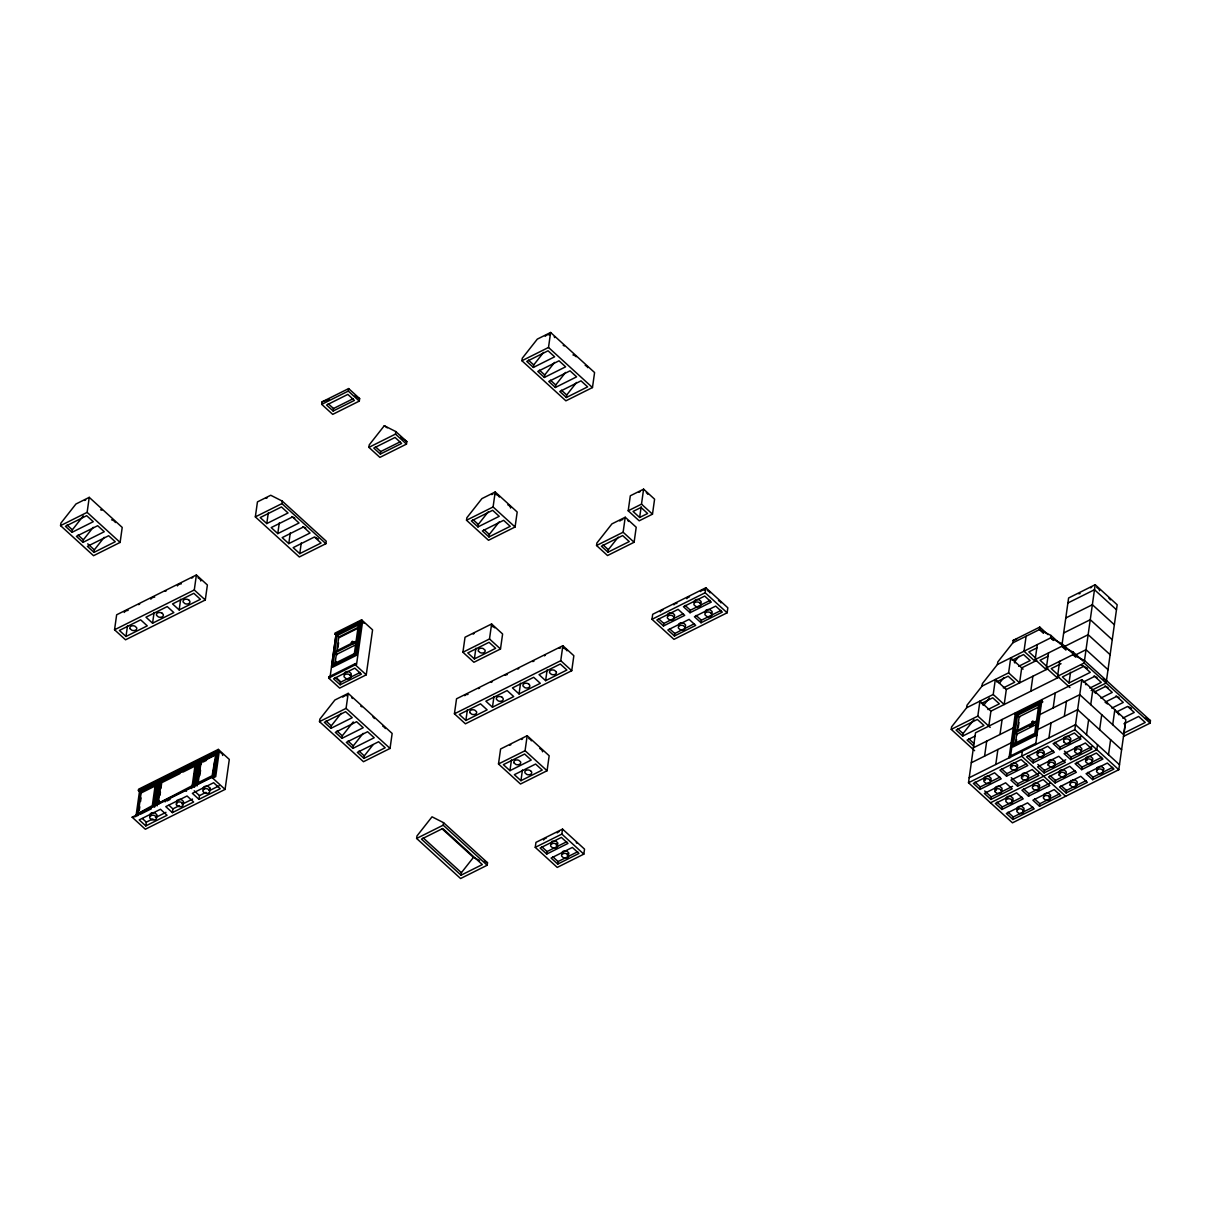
<?xml version="1.0" encoding="UTF-8"?>
<svg xmlns="http://www.w3.org/2000/svg" width="1211" height="1211" viewBox="0 0 1211 1211"><rect width="100%" height="100%" fill="white"/><g stroke="black" fill="none" stroke-linecap="round" stroke-linejoin="round"><path stroke-width="1.5" d="M60.55 525.635L60.898 523.137L75.945 504.003L89.236 497.358L122.22 527.421L120.116 542.422L93.535 555.698L60.55 525.635L87.131 512.359L89.236 497.358M72.009 532.325L93.262 521.699L86.677 515.689L65.409 526.316L72.009 532.325L72.357 529.828L83.302 515.901M82.999 542.346L104.267 531.72L97.667 525.71L76.399 536.322L82.999 542.346L83.347 539.849L93.202 527.315M93.989 552.367L115.257 541.741L108.657 535.731L87.389 546.343L93.989 552.367L94.337 549.87L104.191 537.336M114.545 629.781L116.65 614.794L196.394 574.968L207.384 584.989L205.28 599.99L125.535 639.802L114.545 629.781L194.29 589.969L196.394 574.968M125.989 636.471L147.258 625.86L140.658 619.835L119.389 630.462L125.989 636.471L127.503 625.769M152.571 623.196L173.839 612.584L167.239 606.575L145.971 617.186L152.571 623.196L154.085 612.494M219.221 751.653L139.477 791.479L138.387 790.48L138.554 789.224L218.298 749.397L229.303 759.418L225.079 789.405L145.335 829.232L132.15 817.213L211.895 777.386L215.709 776.645L219.221 751.653L218.298 749.397M137.706 812.884L140.688 791.646L155.856 784.849L141.233 792.145L138.251 813.383L152.329 805.587L155.311 784.35M139.295 810.356L139.795 806.814M140.552 801.5L141.036 797.958M145.789 825.902L167.057 815.275L160.473 809.266L139.204 819.892L145.789 825.902L146.319 822.148L152.874 818.893M179.152 609.92L200.421 599.309L193.821 593.299L172.552 603.911L179.152 609.92L180.666 599.218M153.827 799.275L154.312 795.869M155.023 790.753L155.508 787.347M153.479 806.178L156.809 782.427L157.914 783.441L154.584 807.177L153.479 806.178L136.207 814.806L137.297 815.805L138.629 815.139L137.524 814.14M157.233 805.845L156.143 804.846L159.474 781.11L196.682 762.521L197.787 763.52L194.456 787.271L193.351 786.257L196.682 762.521M157.642 802.938L160.624 781.685L195.728 764.943L161.169 782.2L158.187 803.438L192.201 785.682L195.183 764.429M158.747 803.937L159.216 800.532M159.943 795.415L160.412 792.009M160.896 788.603L161.729 782.7L179.818 773.647M172.371 812.626L193.639 802.015L187.054 795.99L165.786 806.617L172.371 812.626L172.901 808.872L179.455 805.618M193.245 782.639L192.201 785.682M193.745 779.097L194.487 773.784M194.986 770.241L195.486 766.699M211.955 776.978L213.06 777.977L214.392 777.311L217.723 753.575L216.618 752.561L199.346 761.189L196.015 784.94L197.105 785.939M215.119 754.483L200.496 761.78L197.514 783.017L212.137 775.721L215.664 754.983L201.041 762.279L198.059 783.517M199.815 775.509L200.526 770.393M201.601 762.779L200.693 764.777M198.952 799.351L220.22 788.739L213.636 782.73L192.367 793.341L198.952 799.351L199.482 795.612L206.037 792.342M213.181 772.679L213.681 769.136M214.18 765.594L214.922 760.296M156.143 804.846L213.287 776.312L216.618 752.561M255.339 516.885L257.443 501.899L270.734 495.254L282.269 501.112L326.243 541.196L325.895 543.694L299.314 556.969L255.339 516.885L281.921 503.609L282.269 501.112M266.783 523.576L288.051 512.964L281.452 506.955L260.198 517.566L266.783 523.576L268.297 512.874M277.788 533.597L299.041 522.985L292.456 516.976L271.188 527.587L277.788 533.597L279.287 522.895M288.778 543.618L310.046 533.007L303.446 526.982L282.178 537.608L288.778 543.618L290.277 532.916M299.768 553.639L321.036 543.028L314.436 537.003L293.168 547.629L299.768 553.639L301.267 542.937M321.717 404.353L322.065 401.855L348.647 388.58L359.652 398.601L359.289 401.098L332.707 414.374L321.717 404.353L348.299 391.077L348.647 388.58M333.146 411.013L354.414 400.402L347.845 394.408L326.576 405.034L333.146 411.013L333.494 408.516L353.128 398.722M319.492 721.635L319.855 719.137L334.902 700.003L348.193 693.373L392.152 733.442L390.048 748.443L363.467 761.719L319.492 721.635L346.074 708.359L348.193 693.373M328.681 678.084L328.862 676.843L355.444 663.567L356.534 664.567L362.513 622.091L361.589 619.835L372.579 629.856L366.252 674.83L339.67 688.105L328.681 678.084L355.262 664.809L355.444 663.567M330.209 675.995L335.931 635.366L335.008 633.111L361.589 619.835M331.587 666.186L335.977 634.942L359.909 622.999L360.999 623.998L356.609 655.242L332.692 667.185L331.587 666.186L355.519 654.228L359.909 622.999M334.675 653.017L333.101 664.264L354.354 653.652L355.943 642.405L334.675 653.017L336.87 655.03M353.249 642.405L356.11 641.149L358.395 624.906L337.127 635.533L334.857 651.775L353.022 642.602M334.963 664.158L336.491 653.274M336.749 651.473L338.777 637.031L358.411 627.237M335.523 664.657L335.977 661.448M337.854 648.036L338.596 642.784M368.901 447.359L369.249 444.861L384.296 425.727L395.83 431.585L406.835 441.606L406.472 444.104L379.891 457.38L368.901 447.359L395.482 434.083L395.83 431.585M330.951 728.326L352.219 717.699L345.619 711.69L324.351 722.316L330.951 728.326L331.299 725.828L341.154 713.309M340.124 684.775L361.393 674.164L354.808 668.139L333.54 678.765L340.124 684.775L340.488 682.277L360.106 672.483M380.36 454.049L401.613 443.438L395.058 437.443L373.79 448.07L380.36 454.049L380.708 451.552L400.341 441.743M341.941 738.347L363.209 727.72L356.609 721.711L335.341 732.337L341.941 738.347L342.289 735.849L353.234 721.938M352.931 748.368L374.199 737.741L367.599 731.732L346.346 742.358L352.931 748.368L353.294 745.87L363.133 733.351M363.936 758.389L385.189 747.762L378.604 741.753L357.336 752.379L363.936 758.389L364.284 755.891L373.033 744.75M416.614 838.451L416.978 835.953L432.024 816.819L443.559 822.678L487.518 862.747L487.17 865.244L460.589 878.52L416.614 838.451L443.196 825.175L443.559 822.678M466.507 520.23L466.871 517.733L481.917 498.614L495.208 491.969L517.188 512.011L515.084 526.997L488.502 540.273L466.507 520.23L493.089 506.97L495.208 491.969M477.967 526.921L499.235 516.31L492.635 510.3L471.367 520.912L477.967 526.921L478.315 524.424L488.169 511.905M462.92 652.245L465.024 637.243L491.605 623.968L502.61 633.989L500.491 648.99L473.91 662.266L462.92 652.245L489.501 638.969L491.605 623.968M454.428 713.794L456.532 698.792L562.858 645.705L573.847 655.711L571.743 670.712L465.418 723.815L454.428 713.794L560.754 660.691L562.858 645.705M488.956 536.942L510.225 526.331L503.625 520.321L482.356 530.933L488.956 536.942L489.305 534.445L499.159 521.926M474.379 658.935L495.647 648.309L489.047 642.299L467.779 652.926L474.379 658.935L475.878 648.218M465.872 720.469L487.14 709.858L480.54 703.848L459.287 714.46L465.872 720.469L467.385 709.767M521.926 360.742L522.274 358.244L537.321 339.11L550.611 332.48L594.586 372.549L592.467 387.55L565.885 400.826L521.926 360.742L548.507 347.466L550.611 332.48M461.058 875.19L482.311 864.578L442.742 828.506L421.473 839.117L461.058 875.19L461.406 872.692L473.44 857.388L479.586 860.521M533.37 367.433L554.638 356.806L548.038 350.796L526.77 361.423L533.37 367.433L533.718 364.935L543.572 352.416M492.453 707.209L513.721 696.582L507.121 690.573L485.868 701.184L492.453 707.209L493.967 696.492M544.36 377.454L565.628 366.827L559.028 360.817L537.775 371.444L544.36 377.454L544.723 374.956L554.562 362.422M498.493 763.974L500.597 748.988L527.179 735.713L549.173 755.755L547.069 770.741L520.488 784.017L498.493 763.974L525.074 750.699L527.179 735.713M555.365 387.475L576.618 376.848L570.033 370.838L548.765 381.465L555.365 387.475L555.713 384.977L565.552 372.443M519.035 693.933L540.303 683.307L533.703 677.297L512.45 687.924L519.035 693.933L520.548 683.216M509.952 770.665L531.22 760.054L524.62 754.029L503.352 764.656L509.952 770.665L511.451 759.963M566.354 397.496L587.623 386.869L581.023 380.859L559.754 391.486L566.354 397.496L566.703 394.998L576.557 382.464M520.942 780.686L542.21 770.075L535.61 764.05L514.342 774.677L520.942 780.686L522.441 769.984M545.616 680.658L566.884 670.031L560.284 664.022L539.031 674.648L545.616 680.658L547.13 669.94M535.262 847.367L535.958 842.372L562.54 829.096L584.535 849.138L583.823 854.133L557.242 867.409L535.262 847.367L561.843 834.091L562.54 829.096M546.706 854.058L567.974 843.431L561.374 837.422L540.121 848.033L546.706 854.058L547.069 851.56L566.687 841.751M596.539 545.51L596.887 543.012L611.933 523.879L625.224 517.248L636.214 527.254L634.11 542.256L607.528 555.531L596.539 545.51L623.12 532.235L625.224 517.248M557.711 864.079L578.964 853.452L572.379 847.443L551.111 858.054L557.711 864.079L558.059 861.566L577.677 851.772M607.983 552.201L629.251 541.574L622.651 535.565L601.398 546.191L607.983 552.201L608.331 549.703L618.185 537.169M628.206 510.785L630.31 495.783L643.601 489.153L654.591 499.174L652.487 514.16L639.196 520.806L628.206 510.785L641.497 504.139L643.601 489.153M639.65 517.475L647.628 513.494L641.028 507.47L633.05 511.451L639.65 517.475L641.164 506.758M651.987 619.305L652.684 614.295L705.846 587.759L727.841 607.801L727.13 612.796L673.967 639.347L651.987 619.305L705.15 592.754L705.846 587.759M663.446 625.981L684.699 615.37L678.115 609.36L656.846 619.971L663.446 625.981L663.795 623.483L683.428 613.689M674.436 636.002L695.704 625.391L689.104 619.381L667.836 629.992L674.436 636.002L674.784 633.504L694.418 623.71M690.028 612.721L711.281 602.094L704.696 596.084L683.428 606.696L690.028 612.721L690.376 610.223L710.009 600.414M701.018 622.742L722.286 612.115L715.686 606.105L694.418 616.717L701.018 622.742L701.366 620.229L720.999 610.435M974.598 750.684L951.24 729.385L951.589 726.888L966.635 707.754L993.217 694.478L995.321 679.492L1006.311 689.513L1004.207 704.499L993.217 694.478M962.684 736.076L983.953 725.45L977.353 719.44L956.084 730.066L962.684 736.076L963.033 733.578L973.977 719.667M966.635 707.754L966.983 705.256L982.03 686.122L1008.612 672.847L1010.716 657.861L1023.083 669.138M968.497 782.745L975.521 732.776L1081.847 679.674L1125.821 719.758L1118.797 769.727L1012.472 822.829L968.497 782.745L1074.823 729.658L1081.847 679.674M951.24 729.385L977.822 716.11L979.926 701.124L990.916 711.145L988.812 726.131M982.03 686.122L982.378 683.625L997.425 664.491L1050.588 637.94L1062.123 643.798L1073.113 653.819M979.941 789.436L1001.209 778.824L994.609 772.8L973.356 783.426L979.941 789.436L980.304 786.938L999.923 777.129M984.588 756.118L986.708 741.132M997.425 664.491L997.773 661.993L1012.82 642.859L1039.401 629.584L1050.936 635.442L1060.564 644.222M990.946 799.457L1012.199 788.845L1005.614 782.821L984.346 793.447L990.946 799.457L991.294 796.959L1012.563 786.333M995.775 764.474L997.879 749.488M999.998 734.487L1002.102 719.501M1012.82 642.859L1013.183 640.362L1039.765 627.086L1047.999 634.609M1006.523 776.16L1027.791 765.549L1021.191 759.524L999.938 770.151L1006.523 776.16L1006.886 773.662L1026.504 763.869M1009.066 757.844L1015.393 712.855M1026.111 636.229L1024.006 651.215L1034.996 661.236M1001.936 809.478L1023.204 798.851L1016.604 792.842L995.336 803.468L1001.936 809.478L1002.284 806.98L1021.917 797.171M1015.06 732.776L1013.486 744.023L1034.754 733.397L1036.328 722.15L1015.06 732.776L1017.255 734.774M1017.528 715.277L1015.242 731.52L1036.51 720.908L1038.781 704.666L1017.528 715.277L1019.723 717.29M1015.363 743.917L1016.892 733.018M1017.134 731.217L1019.178 716.776L1040.431 706.164M1015.908 744.417L1016.589 739.588M1018.239 727.781L1018.981 722.528M1012.926 819.499L1034.194 808.872L1027.594 802.863L1006.326 813.489L1012.926 819.499L1013.274 817.001L1032.907 807.192M1017.528 786.181L1038.781 775.57L1032.196 769.545L1010.928 780.172L1017.528 786.181L1017.876 783.684L1039.144 773.072M1022.356 751.198L1021.66 756.194L1065.635 796.278M1030.788 691.224L1032.892 676.238M1046.183 669.592L1035.193 659.571L1037.297 644.585M1039.765 627.086L1039.401 629.584L1043.534 633.353M1035.677 735.652L1035.844 734.396M1035.905 733.987L1036.994 734.986L1013.077 746.93L1011.972 745.931L1035.905 733.987L1040.294 702.743L1041.384 703.742M1033.104 762.885L1054.372 752.273L1047.772 746.264L1026.519 756.875L1033.104 762.885L1033.467 760.387L1053.086 750.593M1035.647 744.568L1041.975 699.58M1057.37 677.948L1046.38 667.927L1048.484 652.941M1050.936 635.442L1050.588 637.94L1053.343 640.452M1028.517 796.202L1049.786 785.591L1043.186 779.566L1021.917 790.193L1028.517 796.202L1028.866 793.705L1050.134 783.078M1039.507 806.223L1060.775 795.597L1054.175 789.587L1032.907 800.214L1039.507 806.223L1039.855 803.726L1059.489 793.916M1044.109 772.906L1065.362 762.294L1058.777 756.285L1037.509 766.896L1044.109 772.906L1044.457 770.408L1065.725 759.797M1048.938 737.923L1051.042 722.937M1053.161 707.935L1055.265 692.949M1069.934 687.56L1057.566 676.283L1059.67 661.297M1059.686 749.609L1080.954 738.998L1074.354 732.988L1053.101 743.599L1059.686 749.609L1060.049 747.111L1081.302 736.5M1064.333 716.291L1066.452 701.305M1069.01 682.974L1090.278 672.362L1083.678 666.353L1062.41 676.964L1069.01 682.974L1070.524 672.272M1035.193 659.571L1061.775 646.296L1073.309 652.154L1072.961 654.667L1046.38 667.927M1055.099 782.927L1076.367 772.315L1069.767 766.291L1048.499 776.917L1055.099 782.927L1055.447 780.429L1075.08 770.635M1066.089 792.948L1087.357 782.336L1080.757 776.312L1059.489 786.938L1066.089 792.948L1066.437 790.45L1086.07 780.641M1070.691 759.63L1091.944 749.019L1085.359 743.009L1064.091 753.62L1070.691 759.63L1071.039 757.132L1092.307 746.521M1057.566 676.283L1084.148 663.022L1095.183 584.716L1117.178 604.758L1106.127 683.049L1091.172 690.527M1086.509 734.668L1088.628 719.682M1090.733 704.681L1092.837 689.695M1081.68 769.651L1102.949 759.04L1096.349 753.03L1075.08 763.641L1081.68 769.651L1082.028 767.153L1101.662 757.359M1092.67 779.672L1113.938 769.061L1107.338 763.051L1086.07 773.662L1092.67 779.672L1093.018 777.174L1112.652 767.38M1097.514 744.689L1096.803 749.685L990.477 802.787M1099.618 729.703L1101.722 714.702M1108.504 754.71L1110.608 739.724M1112.712 724.723L1114.816 709.737M1125.488 722.377L1123.975 733.079L1145.243 722.467L1138.643 716.443L1123.929 723.8M1123.52 736.409L1150.102 723.134L1150.45 720.636L1084.496 660.51L1072.961 654.667L1075.701 657.164M352.81 642.829L352.81 644.055L354.081 642.193M1014.697 661.721L1019.087 656.165M999.302 683.352L1003.677 677.797M983.907 704.984L989.372 698.036M334.826 634.352L361.408 621.076M335.931 635.366L362.513 622.091M357.321 628.554L339.337 637.531L337.127 635.533M336.325 654.53L355.958 644.721M138.387 790.48L218.131 750.653M156.809 782.427L139.537 791.055L135.965 816.471L132.15 817.213M141.793 792.645L156.416 785.349M183.118 772.012L194.638 766.26M203.221 761.976L206.476 760.341M158.187 803.438L171.356 796.853M140.219 814.337L151.39 808.766M166.846 801.046L170.115 799.411M156.143 817.258L165.952 812.354M182.725 803.983L192.534 799.078M209.306 790.707L219.115 785.803M1095.183 584.716L1068.602 597.992L1061.775 646.296L1065.892 650.065M1067.905 602.987L1094.487 589.712L1116.466 609.754M1065.801 617.973L1092.383 604.713L1114.362 624.74M1063.697 632.975L1090.278 619.699L1112.258 639.741M1012.093 660.267L1023.552 654.545L1030.152 660.57L1018.693 666.277M1037.04 647.809L1028.866 651.896L1035.466 657.906M1036.661 660.419L1021.706 667.882L1019.601 682.868L1008.612 672.847M1063.243 647.143L1088.159 634.7L1110.154 654.727M996.698 681.899L1008.157 676.177L1014.742 682.202L1003.298 687.909M1048.226 656.165L1040.052 660.252L1046.652 666.262M1006.311 689.513L1047.848 668.775M1074.429 655.499L1086.055 649.686L1108.05 669.728M981.304 703.53L992.748 697.808L999.347 703.818L987.904 709.54M1061.048 663.704L1051.239 668.608L1057.824 674.618M990.916 711.145L1059.035 677.131M1041.793 700.836L1015.212 714.112L1016.317 715.111L1042.898 701.835M1040.294 702.743L1016.362 714.687L1010.337 757.586L1009.247 756.587L1035.829 743.312M975.264 736L967.089 740.088L973.674 746.097M1083.224 682.081L1094.668 676.374L1101.268 682.383L1089.824 688.105M973.417 747.762L1013.289 727.856L1016.029 730.354M1039.871 714.581L1079.743 694.66L1123.702 734.744M1094.214 692.102L1105.673 686.395L1112.258 692.404L1100.814 698.111M1029.971 726.494L1033.24 724.859M1016.71 734.275L1037.978 723.648M971.298 762.763L1011.17 742.843M1037.751 729.567L1077.623 709.661L1121.598 749.745M1105.204 702.123L1116.663 696.401L1123.263 702.425L1111.804 708.132M969.194 777.75L1075.519 724.647L1119.494 764.731M1116.209 712.144L1127.653 706.422L1134.253 712.446L1122.794 718.153M322.065 401.855L329.014 399.418M1013.183 640.362L1016.65 639.151M1081.408 665.172L1087.554 668.305M1103.176 678.887L1106.476 680.552M1093.927 675.98L1097.015 677.539M1104.932 686.001L1108.004 687.56M1115.921 696.022L1118.994 697.581M1128.455 706.815L1131.528 708.374M1145.5 718.123L1150.45 720.636M354.702 396.088L359.652 398.601M291.715 516.582L294.788 518.141M302.705 526.603L305.777 528.163M315.238 537.396L318.311 538.956M484.233 861.082L487.518 862.747M384.296 425.727L387.308 427.846M400.826 437.383L406.835 441.606M1076.079 750.442L1075.111 749.352A3.466 2.377 8 0 1 1076.473 746.687M1087.069 760.463L1086.1 759.373A3.466 2.377 8 0 1 1086.282 757.541M1038.508 753.696L1037.539 752.606A3.466 2.377 8 0 1 1037.418 751.35M1049.498 763.717L1048.529 762.627A3.466 2.377 8 0 1 1048.408 761.371M1060.488 773.738L1059.519 772.648A3.466 2.377 8 0 1 1059.701 770.817M1011.927 766.972L1010.958 765.882A3.466 2.377 8 0 1 1010.837 764.625M1022.917 776.993L1021.948 775.903M985.345 780.247L984.376 779.157A3.466 2.377 8 0 1 984.255 777.901M996.335 790.268L995.366 789.178A3.466 2.377 8 0 1 995.245 787.922M1108.898 598.189L1109.76 598.976A5.207 3.572 8 0 1 1110.32 599.869M1117.541 713.188L1118.404 713.975A5.207 3.572 8 0 1 1118.964 714.868M982.636 704.575L983.499 705.362M576.164 356.745L575.301 355.973A5.207 3.572 8 0 0 572.939 354.929M646.311 492.605L647.174 493.392A5.207 3.572 8 0 1 647.734 494.285M720 601.625L720.424 602.003A5.207 3.572 8 0 1 720.984 602.896M627.934 520.7L628.797 521.472M509.347 505.85L509.77 506.228A5.207 3.572 8 0 1 510.573 508.06M494.769 627.828L494.33 627.434A5.207 3.572 8 0 0 491.954 626.39M576.239 842.568L577.117 843.356M372.882 716.867L373.745 717.639A5.207 3.572 8 0 1 374.32 718.532M199.966 579.206L199.104 578.419A5.207 3.572 8 0 0 197.999 577.798M221.885 753.636L221.007 752.864A5.207 3.572 8 0 0 219.918 752.243M1073.309 652.154L1082.922 660.934M1084.148 663.022L1150.102 723.134M1074.823 729.658L1118.797 769.727M1054.766 742.313L1060.049 747.111M1064.439 751.123L1071.039 757.132M1076.746 762.34L1082.028 767.153M1087.75 772.361L1093.018 777.174M1028.184 755.573L1033.467 760.387M1037.857 764.398L1044.457 770.408M1050.164 775.615L1055.447 780.429M1061.169 785.636L1066.437 790.45M977.822 716.11L990.189 727.387M548.507 347.466L592.467 387.55M957.765 728.765L963.033 733.578M968.755 738.786L974.038 743.599M1001.603 768.849L1006.886 773.662M1011.276 777.674L1017.876 783.684M1023.583 788.891L1028.866 793.705M1034.588 798.912L1039.855 803.726M528.45 360.121L533.718 364.935M539.44 370.142L544.723 374.956M550.43 380.163L555.713 384.977M561.42 390.184L566.703 394.998M975.022 782.124L980.304 786.938M984.694 790.95L991.294 796.959M997.001 802.166L1002.284 806.98M1008.006 812.187L1013.274 817.001M641.497 504.139L652.487 514.16M705.15 592.754L727.13 612.796M623.12 532.235L634.11 542.256M685.093 605.409L690.376 610.223M696.083 615.43L701.366 620.229M603.063 544.889L608.331 549.703M658.512 618.685L663.795 623.483M669.501 628.706L674.784 633.504M493.089 506.97L515.084 526.997M348.299 391.077L359.289 401.098M395.482 434.083L406.472 444.104M473.047 519.625L478.315 524.424M484.037 529.631L489.305 534.445M328.242 403.732L333.494 408.516M375.455 446.768L380.708 451.552M560.754 660.691L571.743 670.712M489.501 638.969L500.491 648.99M281.921 503.609L325.895 543.694M525.074 750.699L547.069 770.741M561.843 834.091L583.823 854.133M355.519 654.228L356.609 655.242M354.354 653.652L355.459 654.651M355.262 664.809L366.252 674.83M541.786 846.746L547.069 851.56M552.776 856.767L558.059 861.566M336.491 677.933L340.261 681.369M335.205 677.464L340.488 682.277M328.862 676.843L329.952 677.842M346.074 708.359L390.048 748.443M194.29 589.969L205.28 599.99M443.196 825.175L487.17 865.244M326.031 721.014L331.299 725.828M337.021 731.035L342.289 735.849M348.011 741.056L353.294 745.87M359.001 751.077L364.284 755.891M442 828.733L473.44 857.388M87.131 512.359L120.116 542.422M423.199 837.861L461.406 872.692M67.074 525.014L72.357 529.828M78.064 535.035L83.347 539.849M87.737 543.845L94.337 549.87M199.346 761.189L200.451 762.203M213.287 776.312L214.392 777.311M211.895 777.386L225.079 789.405M190.687 787.589L191.792 788.588M194.214 790.798L199.482 795.612M185.374 790.238L186.479 791.252M159.474 781.11L160.579 782.109M164.106 800.865L165.211 801.864M168.95 805.27L172.901 808.872M142.368 818.545L146.319 822.148M1103.615 768.319L1101.889 766.835A3.466 2.377 8 0 0 1099.255 766.518M1097.484 769.969L1097.105 769.394A3.466 2.377 8 0 1 1096.969 768.137M1063.773 741.843L1065.483 743.327A3.466 2.377 8 0 0 1069.283 743.266A3.466 2.377 8 0 0 1070.297 740.784L1068.571 739.27A3.466 2.377 8 0 0 1064.757 739.331A3.466 2.377 8 0 0 1063.758 741.813M1070.161 785.167L1071.886 786.666A3.466 2.377 8 0 0 1075.686 786.605A3.466 2.377 8 0 0 1076.7 784.122L1074.959 782.609A3.466 2.377 8 0 0 1071.16 782.669A3.466 2.377 8 0 0 1070.146 785.152M1059.171 775.146L1060.881 776.645A3.466 2.377 8 0 0 1064.696 776.584A3.466 2.377 8 0 0 1065.695 774.101L1063.969 772.588A3.466 2.377 8 0 0 1060.17 772.648A3.466 2.377 8 0 0 1059.156 775.131M1048.181 765.125L1049.892 766.624A3.466 2.377 8 0 0 1053.691 766.563A3.466 2.377 8 0 0 1054.705 764.08L1052.98 762.567A3.466 2.377 8 0 0 1049.18 762.627A3.466 2.377 8 0 0 1048.166 765.11M1044.321 796.52L1043.943 795.945A3.466 2.377 8 0 1 1043.746 795.294M1028.109 777.326L1026.398 775.842A3.466 2.377 8 0 0 1022.599 775.903A3.466 2.377 8 0 0 1021.584 778.385L1023.31 779.899A3.466 2.377 8 0 0 1027.11 779.839A3.466 2.377 8 0 0 1028.124 777.356M1017.74 809.796L1017.361 809.22A3.466 2.377 8 0 1 1018.345 806.708A3.466 2.377 8 0 1 1022.145 806.662L1023.87 808.146A3.466 2.377 8 0 1 1022.508 810.81M995.018 791.676L996.729 793.16A3.466 2.377 8 0 0 1000.528 793.114A3.466 2.377 8 0 0 1001.542 790.632L999.817 789.118A3.466 2.377 8 0 0 996.017 789.163A3.466 2.377 8 0 0 995.003 791.661M685.032 627.162L683.307 625.663A3.466 2.377 8 0 0 679.507 625.724A3.466 2.377 8 0 0 678.493 628.206L680.234 629.72A3.466 2.377 8 0 0 684.033 629.659A3.466 2.377 8 0 0 685.048 627.177M674.027 617.141L672.317 615.642A3.466 2.377 8 0 0 668.517 615.703A3.466 2.377 8 0 0 667.503 618.185L669.229 619.699A3.466 2.377 8 0 0 673.044 619.638A3.466 2.377 8 0 0 674.043 617.156M556.212 671.802L554.502 670.319A3.466 2.377 8 0 0 550.687 670.364A3.466 2.377 8 0 0 549.688 672.862L551.414 674.36A3.466 2.377 8 0 0 555.213 674.315A3.466 2.377 8 0 0 556.227 671.817M478.451 651.155L480.177 652.638A3.466 2.377 8 0 0 483.976 652.593A3.466 2.377 8 0 0 484.99 650.095L483.25 648.596A3.466 2.377 8 0 0 479.45 648.642A3.466 2.377 8 0 0 478.436 651.124M514.024 762.885L515.735 764.383A3.466 2.377 8 0 0 519.549 764.323A3.466 2.377 8 0 0 520.548 761.84L518.823 760.326A3.466 2.377 8 0 0 515.023 760.387A3.466 2.377 8 0 0 514.009 762.869M469.959 712.704L471.669 714.187A3.466 2.377 8 0 0 475.469 714.127A3.466 2.377 8 0 0 476.483 711.644L474.757 710.13A3.466 2.377 8 0 0 470.943 710.191A3.466 2.377 8 0 0 469.944 712.673M562.51 854.36L562.131 853.8A3.466 2.377 8 0 1 562.298 851.969M551.52 844.339L551.141 843.779A3.466 2.377 8 0 1 551.02 842.508M130.077 628.691L131.787 630.189A3.466 2.377 8 0 0 135.587 630.129A3.466 2.377 8 0 0 136.601 627.646L134.86 626.132A3.466 2.377 8 0 0 131.06 626.193A3.466 2.377 8 0 0 130.046 628.676M209.897 787.998L208.186 786.514A3.466 2.377 8 0 0 205.552 786.196M209.548 790.495L207.838 789.012A3.466 2.377 8 0 0 204.038 789.072A3.466 2.377 8 0 0 203.024 791.555L204.75 793.069A3.466 2.377 8 0 0 208.549 793.008A3.466 2.377 8 0 0 209.564 790.526M203.766 789.648L203.387 789.072A3.466 2.377 8 0 1 203.266 787.816M177.184 802.923L176.806 802.348A3.466 2.377 8 0 1 176.685 801.092M176.458 804.846L178.168 806.344A3.466 2.377 8 0 0 181.968 806.284A3.466 2.377 8 0 0 182.982 803.801L181.256 802.287A3.466 2.377 8 0 0 177.457 802.348A3.466 2.377 8 0 0 176.443 804.831M156.386 817.047L154.675 815.563A3.466 2.377 8 0 0 150.875 815.608A3.466 2.377 8 0 0 149.861 818.106L151.587 819.605A3.466 2.377 8 0 0 155.386 819.559A3.466 2.377 8 0 0 156.401 817.077M150.603 816.199L150.225 815.624A3.466 2.377 8 0 1 150.103 814.367M1049.089 797.549A3.466 2.377 8 0 0 1050.467 794.9L1048.726 793.387A3.466 2.377 8 0 0 1046.092 793.054M1044.109 794.113A3.466 2.377 8 0 1 1044.609 793.629M1038.099 787.528A3.466 2.377 8 0 0 1039.477 784.879L1037.736 783.366A3.466 2.377 8 0 0 1033.619 783.608M1032.922 785.909A3.466 2.377 8 0 1 1033.119 784.092M1011.518 800.804A3.466 2.377 8 0 0 1012.896 798.14L1011.155 796.641A3.466 2.377 8 0 0 1007.037 796.883M1006.341 799.184A3.466 2.377 8 0 1 1006.538 797.368M1080.954 750.593A3.466 2.377 8 0 0 1081.635 748.307L1079.909 746.793A3.466 2.377 8 0 0 1077.275 746.476M1069.964 740.572A3.466 2.377 8 0 0 1070.645 738.286L1068.919 736.772A3.466 2.377 8 0 0 1066.285 736.455M1063.939 738.695A3.466 2.377 8 0 1 1064 738.074M1064.287 737.499A3.466 2.377 8 0 1 1064.787 737.03M1054.372 763.869A3.466 2.377 8 0 0 1055.053 761.583L1053.328 760.069A3.466 2.377 8 0 0 1050.694 759.751M1048.696 760.796A3.466 2.377 8 0 1 1049.892 759.963M1043.382 753.847A3.466 2.377 8 0 0 1044.064 751.562L1042.338 750.048A3.466 2.377 8 0 0 1039.704 749.73M1037.706 750.775A3.466 2.377 8 0 1 1038.205 750.305M1027.791 777.144A3.466 2.377 8 0 0 1028.472 774.858L1026.746 773.345A3.466 2.377 8 0 0 1024.112 773.027M1021.933 775.888A3.466 2.377 8 0 1 1021.827 774.646M1022.114 774.071A3.466 2.377 8 0 1 1023.31 773.239M1016.801 767.123A3.466 2.377 8 0 0 1017.482 764.837L1015.757 763.324A3.466 2.377 8 0 0 1013.123 763.006M1011.124 764.05A3.466 2.377 8 0 1 1011.624 763.566M1001.209 790.42A3.466 2.377 8 0 0 1001.891 788.134L1000.165 786.62A3.466 2.377 8 0 0 997.531 786.287M995.533 787.347A3.466 2.377 8 0 1 996.729 786.514M990.22 780.399A3.466 2.377 8 0 0 990.901 778.113L989.175 776.599A3.466 2.377 8 0 0 986.541 776.281M984.543 777.326A3.466 2.377 8 0 1 985.043 776.841M1103.63 768.349A3.466 2.377 8 0 1 1102.933 770.635M1097.272 767.562A3.466 2.377 8 0 1 1097.772 767.093M1091.944 760.614A3.466 2.377 8 0 0 1092.64 758.328L1090.899 756.814A3.466 2.377 8 0 0 1086.782 757.072M1075.671 784.274A3.466 2.377 8 0 0 1077.048 781.625L1075.307 780.111A3.466 2.377 8 0 0 1072.674 779.793M1070.509 782.654A3.466 2.377 8 0 1 1070.388 781.413M1070.691 780.838A3.466 2.377 8 0 1 1071.19 780.353M1065.362 773.89A3.466 2.377 8 0 0 1066.058 771.604L1064.318 770.09A3.466 2.377 8 0 0 1060.2 770.332M1090.596 587.835A5.207 3.572 8 0 1 1091.626 587.305M1096.803 587.547A5.207 3.572 8 0 1 1097.908 588.168L1098.771 588.955A5.207 3.572 8 0 1 1099.558 590.786M1078.819 593.799A5.207 3.572 8 0 1 1080.106 593.587M1085.419 683.912A5.207 3.572 8 0 1 1085.979 684.805M1094.926 692.768A5.207 3.572 8 0 1 1095.94 693.449M1105.431 702.547A5.207 3.572 8 0 1 1107.399 703.954M1014.288 662.099A5.207 3.572 8 0 1 1014.863 662.992M585.201 365.374A5.207 3.572 8 0 1 586.306 365.994L587.168 366.766A5.207 3.572 8 0 1 587.729 367.66M563.206 345.332A5.207 3.572 8 0 1 564.311 345.952M545.222 336.295A5.207 3.572 8 0 1 547.039 335.069M548.265 334.766A5.207 3.572 8 0 1 549.597 334.705M554.184 336.719A5.207 3.572 8 0 1 554.744 337.597M84.634 500.476A5.207 3.572 8 0 1 85.678 499.961M100.574 509.801A5.207 3.572 8 0 1 101.845 510.225M111.563 519.822A5.207 3.572 8 0 1 113.94 520.866L114.803 521.638A5.207 3.572 8 0 1 115.363 522.531M266.132 498.372A5.207 3.572 8 0 1 267.177 497.857M165.211 591.362A5.207 3.572 8 0 1 166.24 590.832M150.83 599.188A5.207 3.572 8 0 1 154.72 597.114M124.249 612.463A5.207 3.572 8 0 1 128.139 610.389M138.629 604.637A5.207 3.572 8 0 1 139.659 604.107M177.411 585.912A5.207 3.572 8 0 1 181.302 583.838M191.792 578.086A5.207 3.572 8 0 1 192.821 577.556M200.526 580.099A5.207 3.572 8 0 1 200.769 581.038M491.318 682.399A5.207 3.572 8 0 1 492.211 681.763M505.093 675.36A5.207 3.572 8 0 1 507.364 674.542M478.512 688.635A5.207 3.572 8 0 1 479.556 688.12M532.719 661.569A5.207 3.572 8 0 1 533.945 661.267M517.899 669.123A5.207 3.572 8 0 1 518.792 668.487M559.3 648.294A5.207 3.572 8 0 1 560.526 647.991M563.191 648.112A5.207 3.572 8 0 1 565.567 649.157L566.43 649.929A5.207 3.572 8 0 1 567.005 650.822M464.736 695.674A5.207 3.572 8 0 1 465.63 695.038M466.75 694.599A5.207 3.572 8 0 1 468.021 694.403M544.481 655.847A5.207 3.572 8 0 1 545.374 655.212M491.636 494.572A5.207 3.572 8 0 1 492.862 494.27M495.541 494.391A5.207 3.572 8 0 1 497.918 495.42L498.781 496.207A5.207 3.572 8 0 1 499.341 497.1M507.803 504.82A5.207 3.572 8 0 1 508.908 505.441M638.999 492.271A5.207 3.572 8 0 1 640.029 491.742M619.85 521.063A5.207 3.572 8 0 1 622.893 519.534M356.988 622.954A5.207 3.572 8 0 1 358.017 622.424M363.194 622.666A5.207 3.572 8 0 1 364.299 623.287M350.403 675.738A3.466 2.377 8 0 0 351.084 673.452L349.358 671.938A3.466 2.377 8 0 0 345.559 671.999A3.466 2.377 8 0 0 344.545 674.482M473.229 634.125A5.207 3.572 8 0 1 474.122 633.489M213.696 752.515A5.207 3.572 8 0 1 214.741 752.001M222.446 754.529A5.207 3.572 8 0 1 222.673 755.467M199.921 759.554A5.207 3.572 8 0 1 200.814 758.919M201.934 758.48A5.207 3.572 8 0 1 203.221 758.283M209.912 788.028A3.466 2.377 8 0 1 209.231 790.314M203.554 787.241A3.466 2.377 8 0 1 204.75 786.408M174.233 772.194A5.207 3.572 8 0 1 176.639 771.558M181.968 803.953A3.466 2.377 8 0 0 183.33 801.304L181.605 799.79A3.466 2.377 8 0 0 178.971 799.472M176.973 800.516A3.466 2.377 8 0 1 177.487 800.032M187.115 765.791A5.207 3.572 8 0 1 188.159 765.276M155.386 817.228A3.466 2.377 8 0 0 156.749 814.579L155.023 813.065A3.466 2.377 8 0 0 151.587 812.959M150.391 813.792A3.466 2.377 8 0 1 150.906 813.308M160.533 779.067A5.207 3.572 8 0 1 161.578 778.552M146.153 786.893A5.207 3.572 8 0 1 146.758 786.106M147.651 785.47A5.207 3.572 8 0 1 150.058 784.834M382.767 726.267A5.207 3.572 8 0 1 383.872 726.888L384.735 727.66A5.207 3.572 8 0 1 385.31 728.553M360.787 706.225A5.207 3.572 8 0 1 361.892 706.846M342.804 697.188A5.207 3.572 8 0 1 344.62 695.962M345.846 695.659A5.207 3.572 8 0 1 347.179 695.598M351.765 697.612A5.207 3.572 8 0 1 352.325 698.49M539.788 748.565A5.207 3.572 8 0 1 540.893 749.185L541.756 749.972A5.207 3.572 8 0 1 542.543 751.804M521.805 739.543A5.207 3.572 8 0 1 522.592 738.831M528.798 738.543A5.207 3.572 8 0 1 529.903 739.164M530.766 739.951A5.207 3.572 8 0 1 531.326 740.844M509.695 745.219A5.207 3.572 8 0 1 510.815 744.795M567.293 855.39A3.466 2.377 8 0 0 568.655 852.741L566.93 851.227A3.466 2.377 8 0 0 562.812 851.484M543.557 840.04A5.207 3.572 8 0 1 544.163 839.238M545.056 838.602A5.207 3.572 8 0 1 546.176 838.163M557.166 832.911A5.207 3.572 8 0 1 558.982 831.685M556.303 845.369A3.466 2.377 8 0 0 557.665 842.72L555.94 841.206A3.466 2.377 8 0 0 554.184 840.843M551.807 841.463A3.466 2.377 8 0 1 552.488 841.1M718.456 600.611A5.207 3.572 8 0 1 719.561 601.231M711.281 613.689A3.466 2.377 8 0 0 711.977 611.404L710.236 609.89A3.466 2.377 8 0 0 707.602 609.572M705.423 612.433A3.466 2.377 8 0 1 705.317 611.192M705.619 610.632A3.466 2.377 8 0 1 706.8 609.784M700.791 603.199A3.466 2.377 8 0 0 700.987 601.383L699.247 599.869A3.466 2.377 8 0 0 695.81 599.763M694.433 602.412A3.466 2.377 8 0 1 695.129 600.126M700.473 591.573A5.207 3.572 8 0 1 704.847 589.984M707.466 590.59A5.207 3.572 8 0 1 708.571 591.21L709.434 591.997A5.207 3.572 8 0 1 709.994 592.875M684.699 626.965A3.466 2.377 8 0 0 685.396 624.679L683.655 623.165A3.466 2.377 8 0 0 681.021 622.848M678.841 625.709A3.466 2.377 8 0 1 678.735 624.467M679.038 623.892A3.466 2.377 8 0 1 680.219 623.059M686.864 598.703A5.207 3.572 8 0 1 689.498 596.826M673.71 616.944A3.466 2.377 8 0 0 674.406 614.658L672.665 613.144A3.466 2.377 8 0 0 669.229 613.038M667.851 615.688A3.466 2.377 8 0 1 668.548 613.402M673.891 604.849A5.207 3.572 8 0 1 674.678 604.138M675.708 603.623A5.207 3.572 8 0 1 676.934 603.32M660.283 611.964A5.207 3.572 8 0 1 662.901 610.102M351.372 642.557C353.43 644.191 353.203 638.893 351.372 642.557M1031.757 722.301C1033.816 723.966 1033.573 718.623 1031.757 722.301M1032.862 723.3C1034.921 724.95 1034.739 719.576 1032.862 723.3M1080.303 749.7L1079.561 749.291A3.466 2.377 8 0 0 1075.762 749.352A3.466 2.377 8 0 0 1074.747 751.834L1076.473 753.348A3.466 2.377 8 0 0 1080.273 753.287A3.466 2.377 8 0 0 1081.287 750.805L1080.303 749.7M1091.293 759.721L1090.551 759.312A3.466 2.377 8 0 0 1086.751 759.373A3.466 2.377 8 0 0 1085.737 761.855L1087.463 763.369A3.466 2.377 8 0 0 1091.278 763.308A3.466 2.377 8 0 0 1092.277 760.826L1091.293 759.721M1102.298 769.742L1101.541 769.333A3.466 2.377 8 0 0 1097.741 769.394A3.466 2.377 8 0 0 1096.727 771.876L1098.468 773.39A3.466 2.377 8 0 0 1102.267 773.329A3.466 2.377 8 0 0 1103.282 770.847L1102.298 769.742M1042.732 752.954L1041.99 752.546A3.466 2.377 8 0 0 1038.175 752.606A3.466 2.377 8 0 0 1037.176 755.089L1038.902 756.603A3.466 2.377 8 0 0 1042.701 756.542A3.466 2.377 8 0 0 1043.715 754.059L1042.732 752.954M1016.15 766.23L1015.408 765.821A3.466 2.377 8 0 0 1011.594 765.882A3.466 2.377 8 0 0 1010.595 768.364L1012.32 769.878A3.466 2.377 8 0 0 1016.12 769.818A3.466 2.377 8 0 0 1017.134 767.335L1016.15 766.23M699.64 602.775L698.898 602.367A3.466 2.377 8 0 0 695.099 602.427A3.466 2.377 8 0 0 694.085 604.91L695.81 606.423A3.466 2.377 8 0 0 699.625 606.363A3.466 2.377 8 0 0 700.624 603.88L699.64 602.775M1038.13 786.272L1037.388 785.863A3.466 2.377 8 0 0 1033.588 785.909A3.466 2.377 8 0 0 1032.574 788.406L1034.3 789.905A3.466 2.377 8 0 0 1038.115 789.86A3.466 2.377 8 0 0 1039.114 787.377L1038.13 786.272M710.63 612.796L709.888 612.388A3.466 2.377 8 0 0 706.089 612.448A3.466 2.377 8 0 0 705.074 614.931L706.815 616.444A3.466 2.377 8 0 0 710.615 616.384A3.466 2.377 8 0 0 711.629 613.901L710.63 612.796M1049.135 796.293L1048.378 795.884A3.466 2.377 8 0 0 1044.578 795.93A3.466 2.377 8 0 0 1043.564 798.427L1045.305 799.926A3.466 2.377 8 0 0 1049.104 799.881A3.466 2.377 8 0 0 1050.119 797.398L1049.135 796.293M989.569 779.506L988.827 779.097A3.466 2.377 8 0 0 985.012 779.142A3.466 2.377 8 0 0 984.013 781.64L985.739 783.139A3.466 2.377 8 0 0 989.538 783.093A3.466 2.377 8 0 0 990.553 780.611L989.569 779.506M1011.548 799.548L1010.807 799.139A3.466 2.377 8 0 0 1007.007 799.184A3.466 2.377 8 0 0 1005.993 801.682L1007.719 803.181A3.466 2.377 8 0 0 1011.533 803.135A3.466 2.377 8 0 0 1012.532 800.653L1011.548 799.548M1022.553 809.569L1021.796 809.16A3.466 2.377 8 0 0 1017.997 809.205A3.466 2.377 8 0 0 1016.983 811.703L1018.723 813.202A3.466 2.377 8 0 0 1022.523 813.156A3.466 2.377 8 0 0 1023.537 810.674L1022.553 809.569M528.662 683.988L527.92 683.594A3.466 2.377 8 0 0 524.106 683.64A3.466 2.377 8 0 0 523.107 686.122L524.832 687.636A3.466 2.377 8 0 0 528.632 687.591A3.466 2.377 8 0 0 529.646 685.093L528.662 683.988M502.081 697.264L501.339 696.855A3.466 2.377 8 0 0 497.524 696.915A3.466 2.377 8 0 0 496.525 699.398L498.251 700.912A3.466 2.377 8 0 0 502.05 700.851A3.466 2.377 8 0 0 503.065 698.369L502.081 697.264M530.569 770.756L529.812 770.347A3.466 2.377 8 0 0 526.013 770.393A3.466 2.377 8 0 0 524.999 772.89L526.74 774.404A3.466 2.377 8 0 0 530.539 774.344A3.466 2.377 8 0 0 531.553 771.861L530.569 770.756M349.752 674.845L349.01 674.436A3.466 2.377 8 0 0 345.211 674.497A3.466 2.377 8 0 0 344.196 676.979L345.922 678.493A3.466 2.377 8 0 0 349.722 678.432A3.466 2.377 8 0 0 350.736 675.95L349.752 674.845M188.78 599.99L188.023 599.581A3.466 2.377 8 0 0 184.223 599.642A3.466 2.377 8 0 0 183.209 602.124L184.95 603.638A3.466 2.377 8 0 0 188.749 603.578A3.466 2.377 8 0 0 189.764 601.095L188.78 599.99M162.198 613.266L161.441 612.857A3.466 2.377 8 0 0 157.642 612.917A3.466 2.377 8 0 0 156.628 615.4L158.369 616.914A3.466 2.377 8 0 0 162.168 616.853A3.466 2.377 8 0 0 163.182 614.371L162.198 613.266M556.333 844.112L555.592 843.719A3.466 2.377 8 0 0 551.777 843.764A3.466 2.377 8 0 0 550.778 846.247L552.504 847.761A3.466 2.377 8 0 0 556.303 847.715A3.466 2.377 8 0 0 557.317 845.217L556.333 844.112M567.323 854.133L566.581 853.725A3.466 2.377 8 0 0 562.782 853.785A3.466 2.377 8 0 0 561.768 856.268L563.493 857.782A3.466 2.377 8 0 0 567.293 857.721A3.466 2.377 8 0 0 568.307 855.238L567.323 854.133"/></g></svg>
